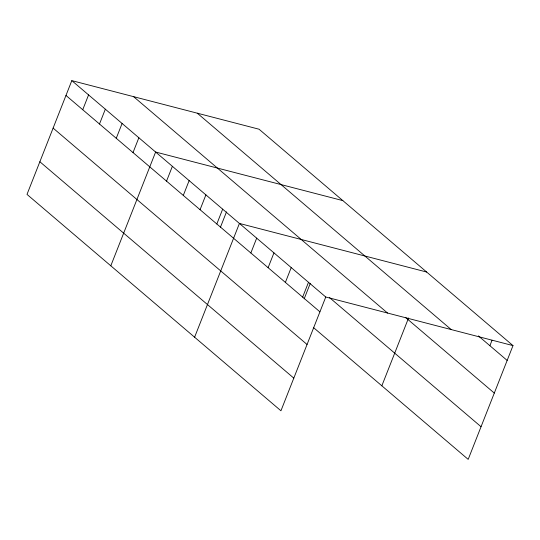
<?xml version="1.0" encoding="UTF-8"?>
<svg xmlns="http://www.w3.org/2000/svg" width="540" height="540" viewBox="0 0 540 540"><rect width="100%" height="100%" fill="white"/><g stroke="black" fill="none" stroke-linecap="round" stroke-linejoin="round"><path stroke-width="0.81" d="M71.813 80.622L27 194.393L280.942 410.778L325.762 297.007L71.813 80.622L259.058 129.222L513 345.607L468.187 459.378L313.558 327.625M82.735 109.728L88.574 94.905M99.495 124.011L105.334 109.188M116.255 138.294L122.101 123.464M133.016 152.577L138.861 137.747M110.801 265.801L155.621 152.03L342.86 200.624M166.536 181.136L172.382 166.313M183.296 195.419L189.142 180.59M200.056 209.702L205.902 194.873M216.817 223.985L222.662 209.156M220.361 227.441L226.49 211.896M194.603 337.21L239.423 223.439L426.661 272.032M250.85 252.976L256.689 238.154M268.117 267.692L273.956 252.869M285.383 282.406L291.222 267.577M302.65 297.122L308.495 282.292M304.169 298.85L310.291 283.304M381.841 385.81L408.571 317.959M489.895 345.715L492.041 340.254M325.762 297.007L513 345.607M478.379 335.907L507.161 360.43M197.269 113.184L451.211 329.569M405.473 317.399L494.296 393.086M133.603 96.66L387.551 313.045M329.528 297.614L481.046 426.728M65.975 95.452L319.923 311.837M53.116 128.102L307.058 344.486M39.859 161.744L293.807 378.128"/></g></svg>
